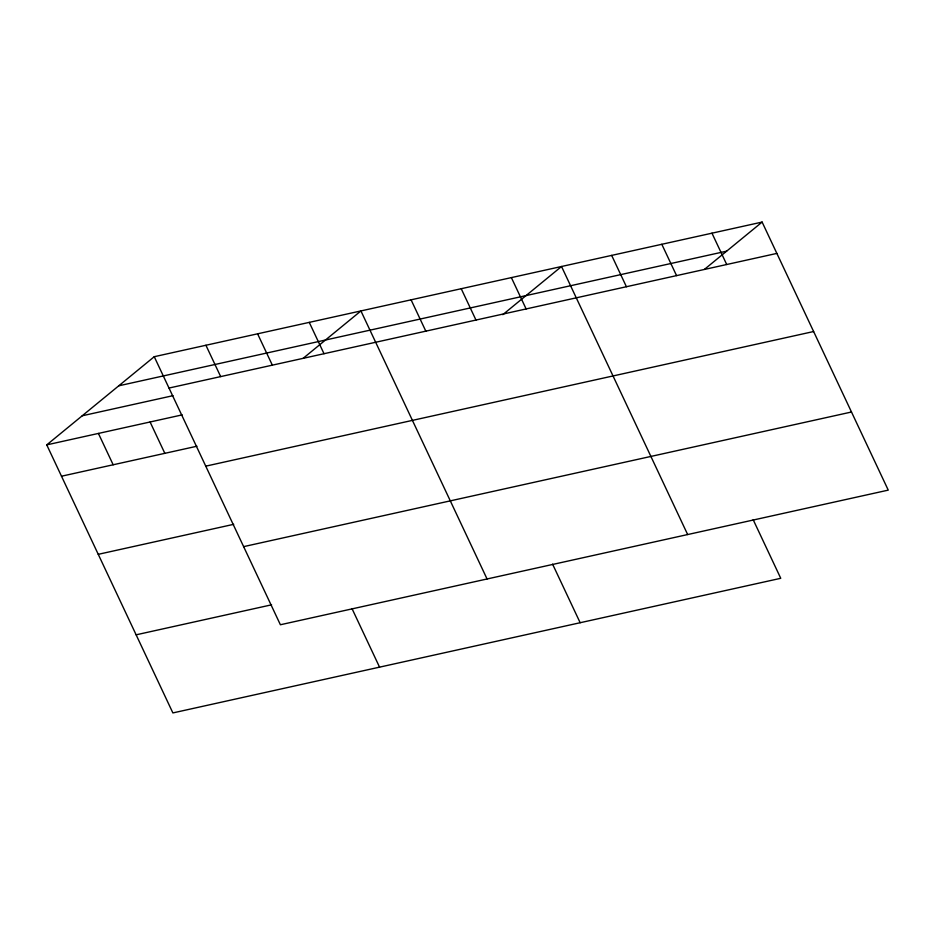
<?xml version="1.0" encoding="UTF-8"?>
<svg xmlns="http://www.w3.org/2000/svg" width="935" height="935" viewBox="0 0 935 935"><rect width="100%" height="100%" fill="white"/><g stroke="black" fill="none" stroke-linecap="round" stroke-linejoin="round"><path stroke-width="1.4" d="M753.178 519.708L780.748 578.298L172.881 712.926L46.75 444.873L154.252 356.702L762.119 222.074L888.25 490.127L280.395 624.755L154.252 356.702M303.302 358.199L360.922 310.934L487.065 578.987M502.785 314.674L561.526 266.498L687.657 534.551M704.487 269.338L762.119 222.074M118.78 385.804L726.635 251.164M169.001 388.048L776.856 253.408M82.222 415.783L172.998 395.68M46.75 444.873L182.208 414.871M61.5 476.219L196.946 446.217M205.758 466.156L813.625 331.528M98.257 554.326L233.715 524.325M243.638 546.636L851.493 412.008M136.124 634.818L271.582 604.816M711.967 233.177L726.717 264.523M661.816 244.292L676.566 275.626M611.665 255.395L626.415 286.729M511.375 277.613L526.125 308.947M461.224 288.716L475.973 320.05M552.585 564.144L580.156 622.722M411.073 299.819L425.822 331.165M309.263 322.376L324.013 353.71M257.592 333.818L272.342 365.153M351.992 608.568L379.563 667.158M205.922 345.26L220.672 376.606M150.091 421.989L164.829 453.323M98.42 433.431L113.17 464.777"/></g></svg>
